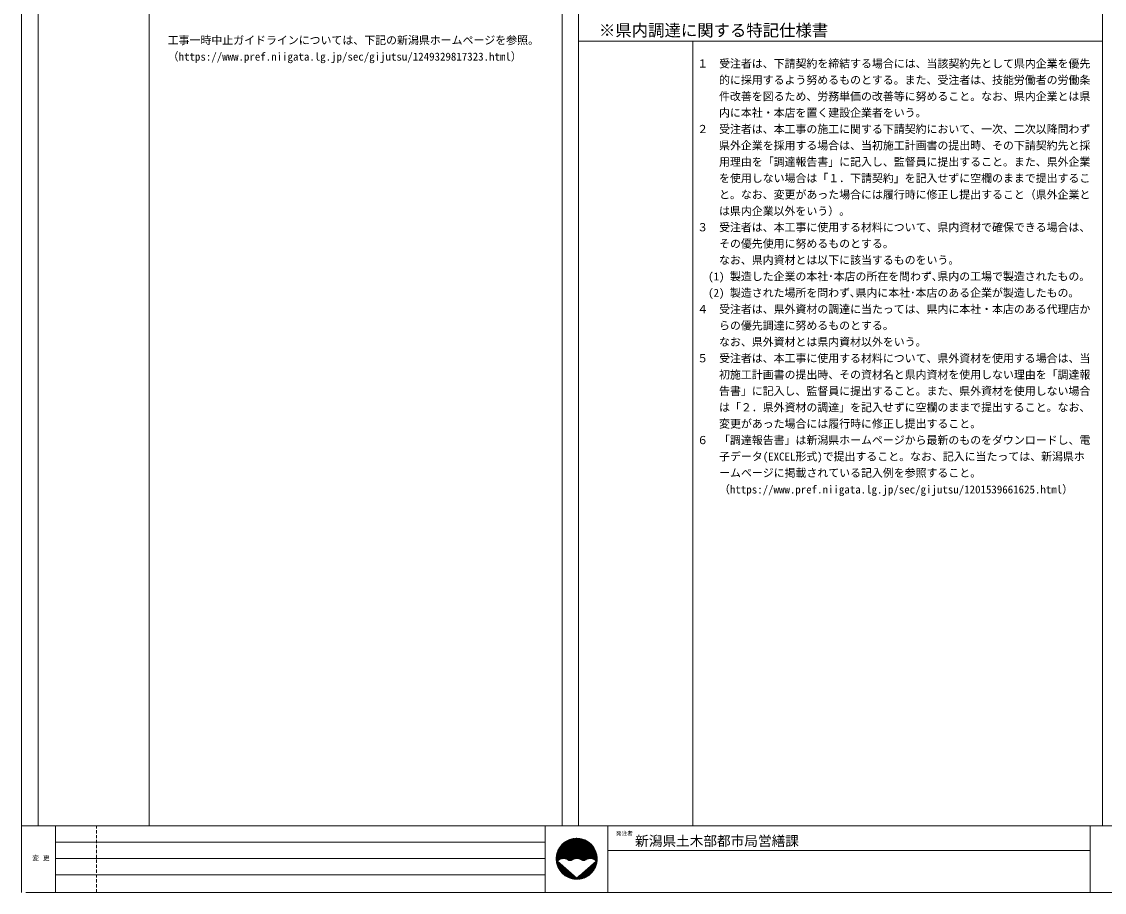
# Model space of a CAD drawing. Units: millimetres on the paper. Extents: x -413 to 392, y -286 to 328.
# Drawn here: x -399.7 to -3, y -285.6 to 33.5 of the extents above; entities that cross this region are included whole.
import ezdxf
from ezdxf.enums import TextEntityAlignment as Align

# ---------------------------------------------------------------- set-up
doc = ezdxf.new("R2010")
doc.units = ezdxf.units.MM
doc.linetypes.add('DASHED1', pattern=[1.8, 1.2, -0.6])
doc.layers.add('0-1', color=7, linetype='Continuous')
doc.layers.add('F-0', color=7, linetype='Continuous', lineweight=18)
doc.layers.add('F-F', color=5, linetype='Continuous', lineweight=9)
doc.styles.add('ＭＳ ゴシック', font='')
doc.styles.get('ＭＳ ゴシック').set_extended_font_data('MS Gothic')

msp = doc.modelspace()

# ---------------------------------------------------------------- linework, layer by layer
at = {"layer": 'F-0', "color": 4}
for p, q in [((-393.685, -261.166), (-393.685, 284.35)), ((-195.686, 284.35), (-195.686, -261.166)), ((-353.022, 120.85), (-353.022, -261.166)), ((-153.817, 26.35), (-153.817, -261.166))]:
    msp.add_line(p, q, dxfattribs=at)
at = {"layer": 'F-0'}
msp.add_line((-195.686, 26.35), (-3.686, 26.35), dxfattribs=at)
at = {"layer": 'F-F', "color": 7, "lineweight": 18}
for p, q in [((-399.685, -285.565), (-399.685, 284.35)), ((-201.686, 284.35), (-201.686, -261.166)), ((-3.686, 284.35), (-3.686, -261.166)), ((-398.185, -261.166), (-399.685, -261.166)), ((-398.185, -261.166), (392.314, -261.166)), ((-387.285, -285.565), (-387.285, -261.166)), ((-207.935, -285.565), (-207.935, -261.166)), ((-184.935, -285.565), (-184.935, -261.166)), ((-8.186, -285.565), (-8.186, -261.166)), ((-387.285, -267.166), (-207.935, -267.166)), ((-387.285, -273.165), (-207.935, -273.165)), ((-184.935, -270.166), (-8.186, -270.166)), ((-387.285, -279.166), (-207.935, -279.166)), ((392.314, -285.565), (-398.185, -285.565))]:
    msp.add_line(p, q, dxfattribs=at)
at = {"layer": 'F-F', "color": 7, "linetype": 'DASHED1', "lineweight": 18}
msp.add_line((-372.285, -285.565), (-372.285, -261.166), dxfattribs=at)
at = {"layer": 'F-F', "color": 4, "lineweight": 18}
msp.add_line((-353.022, -258.65), (-353.022, -261.166), dxfattribs=at)
at = {"layer": 'F-F'}
for p, q in [((-203.835, -273.274), (-196.327, -265.765)), ((-203.834, -273.414), (-196.187, -265.767)), ((-203.834, -273.132), (-196.469, -265.767)), ((-203.83, -273.552), (-196.049, -265.771)), ((-203.83, -272.986), (-196.615, -265.771)), ((-203.824, -273.687), (-195.914, -265.777)), ((-203.823, -272.838), (-196.763, -265.778)), ((-203.815, -273.819), (-195.782, -265.786)), ((-203.813, -272.686), (-196.915, -265.788)), ((-203.804, -273.95), (-195.651, -265.797)), ((-203.799, -272.531), (-197.07, -265.802)), ((-203.791, -274.079), (-195.522, -265.81)), ((-203.782, -272.372), (-197.229, -265.819)), ((-203.776, -274.205), (-195.396, -265.825)), ((-203.761, -272.21), (-197.391, -265.84)), ((-203.76, -274.33), (-195.271, -265.841)), ((-203.741, -274.452), (-195.148, -265.86)), ((-203.735, -272.042), (-197.558, -265.866)), ((-203.705, -271.871), (-197.73, -265.896)), ((-203.669, -271.693), (-197.908, -265.932)), ((-203.627, -271.51), (-198.091, -265.974)), ((-203.579, -271.321), (-198.28, -266.022)), ((-203.523, -271.123), (-198.478, -266.078)), ((-203.458, -270.917), (-198.684, -266.143)), ((-203.383, -270.701), (-198.9, -266.218)), ((-203.296, -270.472), (-199.129, -266.305)), ((-203.192, -270.227), (-199.374, -266.409)), ((-203.069, -269.962), (-199.639, -266.532)), ((-202.916, -269.668), (-199.933, -266.684)), ((-202.734, -273.587), (-195.027, -265.88)), ((-202.72, -269.331), (-200.27, -266.88)), ((-202.441, -268.91), (-200.691, -267.16)), ((-202.436, -273.43), (-194.908, -265.903)), ((-202.199, -273.335), (-194.791, -265.926)), ((-201.993, -273.271), (-194.674, -265.952)), ((-201.808, -273.227), (-194.56, -265.979)), ((-201.784, -268.111), (-201.49, -267.817)), ((-201.637, -273.197), (-194.447, -266.007)), ((-201.477, -273.179), (-194.336, -266.037)), ((-201.327, -273.17), (-194.225, -266.068)), ((-201.184, -273.168), (-194.117, -266.101)), ((-201.048, -273.173), (-194.009, -266.135)), ((-200.917, -273.184), (-193.904, -266.171)), ((-200.792, -273.2), (-193.799, -266.207)), ((-200.671, -273.221), (-193.695, -266.245)), ((-200.555, -273.246), (-193.593, -266.285)), ((-200.442, -273.275), (-193.492, -266.325)), ((-200.333, -273.307), (-193.393, -266.367)), ((-200.228, -273.343), (-193.294, -266.41)), ((-200.126, -273.383), (-193.197, -266.454)), ((-200.026, -273.425), (-193.1, -266.499)), ((-199.93, -273.47), (-193.005, -266.545)), ((-199.837, -273.518), (-192.911, -266.593)), ((-199.747, -273.569), (-192.818, -266.641)), ((-199.659, -273.623), (-192.727, -266.691)), ((-199.573, -273.679), (-192.636, -266.741)), ((-199.487, -273.734), (-192.546, -266.793)), ((-199.395, -273.784), (-192.457, -266.846)), ((-199.297, -273.827), (-192.37, -266.9)), ((-199.192, -273.864), (-192.283, -266.954)), ((-199.08, -273.893), (-192.198, -267.01)), ((-198.96, -273.914), (-192.113, -267.067)), ((-198.829, -273.925), (-192.029, -267.125)), ((-198.685, -273.922), (-191.947, -267.184)), ((-198.523, -273.902), (-191.865, -267.243)), ((-198.332, -273.852), (-191.784, -267.304)), ((-198.072, -273.734), (-191.705, -267.366)), ((-197.706, -273.509), (-191.626, -267.429)), ((-197.441, -273.385), (-191.548, -267.492)), ((-197.219, -273.305), (-191.471, -267.557)), ((-197.023, -273.25), (-191.395, -267.622)), ((-196.844, -273.213), (-191.32, -267.689)), ((-196.678, -273.188), (-191.246, -267.756)), ((-196.523, -273.174), (-191.173, -267.825)), ((-196.376, -273.168), (-191.101, -267.894)), ((-196.236, -273.17), (-191.03, -267.964)), ((-196.102, -273.177), (-190.96, -268.035)), ((-195.974, -273.19), (-190.891, -268.108)), ((-195.85, -273.209), (-190.822, -268.181)), ((-195.731, -273.231), (-190.755, -268.255)), ((-195.617, -273.258), (-190.689, -268.33)), ((-195.506, -273.288), (-190.623, -268.406)), ((-195.398, -273.322), (-190.558, -268.483)), ((-195.294, -273.36), (-190.495, -268.56)), ((-195.193, -273.4), (-190.432, -268.639)), ((-195.095, -273.444), (-190.371, -268.719)), ((-195.001, -273.49), (-190.31, -268.8)), ((-194.909, -273.54), (-190.25, -268.881)), ((-194.819, -273.592), (-190.192, -268.964)), ((-194.732, -273.646), (-190.134, -269.048)), ((-194.648, -273.703), (-190.077, -269.132)), ((-194.559, -273.756), (-190.021, -269.218)), ((-194.464, -273.803), (-189.967, -269.305)), ((-194.364, -273.843), (-189.913, -269.392)), ((-194.256, -273.877), (-189.86, -269.481)), ((-194.14, -273.903), (-189.809, -269.571)), ((-194.016, -273.92), (-189.758, -269.662)), ((-193.88, -273.925), (-189.708, -269.754)), ((-193.729, -273.916), (-189.66, -269.847)), ((-193.557, -273.885), (-189.613, -269.941)), ((-193.346, -273.815), (-189.566, -270.036)), ((-193.011, -273.622), (-189.521, -270.132)), ((-192.697, -273.449), (-189.477, -270.23)), ((-192.453, -273.347), (-189.434, -270.328)), ((-192.244, -273.279), (-189.393, -270.428)), ((-192.056, -273.232), (-189.352, -270.529)), ((-191.883, -273.201), (-189.313, -270.631)), ((-191.721, -273.181), (-189.275, -270.735)), ((-191.57, -273.171), (-189.239, -270.84)), ((-191.426, -273.168), (-189.203, -270.946)), ((-191.288, -273.172), (-189.169, -271.053)), ((-191.157, -273.182), (-189.137, -271.162)), ((-191.031, -273.198), (-189.105, -271.272)), ((-190.909, -273.218), (-189.075, -271.384)), ((-190.792, -273.242), (-189.047, -271.497)), ((-190.679, -273.27), (-189.02, -271.611)), ((-190.57, -273.302), (-188.995, -271.727)), ((-190.464, -273.338), (-188.971, -271.845)), ((-190.361, -273.376), (-188.949, -271.964)), ((-190.262, -273.418), (-188.929, -272.085)), ((-190.165, -273.463), (-188.91, -272.208)), ((-190.071, -273.511), (-188.894, -272.333)), ((-189.98, -273.561), (-188.879, -272.46)), ((-189.892, -273.614), (-188.866, -272.588)), ((-189.807, -273.67), (-188.855, -272.719)), ((-189.723, -273.729), (-188.847, -272.852)), ((-189.643, -273.789), (-188.841, -272.987)), ((-189.565, -273.853), (-188.837, -273.125)), ((-189.489, -273.919), (-188.835, -273.265)), ((-189.416, -273.987), (-188.837, -273.408)), ((-189.345, -274.057), (-188.841, -273.553)), ((-203.721, -274.573), (-203.373, -274.226)), ((-203.698, -274.693), (-203.297, -274.291)), ((-203.675, -274.81), (-203.221, -274.357)), ((-203.649, -274.926), (-203.146, -274.423)), ((-203.622, -275.041), (-203.07, -274.489)), ((-203.594, -275.154), (-202.995, -274.555)), ((-203.564, -275.265), (-202.919, -274.62)), ((-203.533, -275.375), (-202.843, -274.686)), ((-203.5, -275.484), (-202.768, -274.752)), ((-203.466, -275.591), (-202.692, -274.818)), ((-203.43, -275.697), (-202.616, -274.883)), ((-203.393, -275.802), (-202.541, -274.949)), ((-203.355, -275.905), (-202.465, -275.015)), ((-203.316, -276.008), (-202.389, -275.081)), ((-203.276, -276.109), (-202.314, -275.147)), ((-203.234, -276.208), (-202.238, -275.212)), ((-203.191, -276.307), (-202.162, -275.278)), ((-203.147, -276.404), (-202.087, -275.344)), ((-203.102, -276.5), (-202.011, -275.41)), ((-203.056, -276.596), (-201.936, -275.475)), ((-203.008, -276.69), (-201.86, -275.541)), ((-202.96, -276.782), (-201.784, -275.607)), ((-202.91, -276.874), (-201.709, -275.673)), ((-202.859, -276.965), (-201.633, -275.739)), ((-202.808, -277.055), (-201.557, -275.804)), ((-202.755, -277.144), (-201.482, -275.87)), ((-202.701, -277.231), (-201.406, -275.936)), ((-202.646, -277.318), (-201.33, -276.002)), ((-202.591, -277.403), (-201.255, -276.068)), ((-202.534, -277.488), (-201.179, -276.133)), ((-202.476, -277.572), (-201.103, -276.199)), ((-202.417, -277.654), (-201.028, -276.265)), ((-202.357, -277.736), (-200.952, -276.331)), ((-202.297, -277.817), (-200.877, -276.396)), ((-202.235, -277.896), (-200.801, -276.462)), ((-202.172, -277.975), (-200.725, -276.528)), ((-202.109, -278.053), (-200.65, -276.594)), ((-202.044, -278.13), (-200.574, -276.66)), ((-201.979, -278.206), (-200.498, -276.725)), ((-201.912, -278.281), (-200.423, -276.791)), ((-201.845, -278.355), (-200.347, -276.857)), ((-201.776, -278.428), (-200.271, -276.923)), ((-201.707, -278.5), (-200.196, -276.988)), ((-201.637, -278.571), (-200.12, -277.054)), ((-201.566, -278.641), (-200.044, -277.12)), ((-201.493, -278.71), (-199.969, -277.186)), ((-201.42, -278.779), (-199.893, -277.252)), ((-201.346, -278.846), (-199.818, -277.317)), ((-201.271, -278.912), (-199.742, -277.383)), ((-201.195, -278.978), (-199.666, -277.449)), ((-201.118, -279.042), (-199.591, -277.515)), ((-201.041, -279.106), (-199.515, -277.58)), ((-200.962, -279.169), (-199.439, -277.646)), ((-196.336, -280.765), (-193.118, -277.548)), ((-196.193, -280.764), (-192.034, -276.604)), ((-196.048, -280.76), (-190.949, -275.661)), ((-195.899, -280.753), (-189.864, -274.718)), ((-195.747, -280.742), (-188.859, -273.854)), ((-195.592, -280.729), (-188.872, -274.009)), ((-195.433, -280.711), (-188.89, -274.168)), ((-195.27, -280.689), (-188.912, -274.331)), ((-195.103, -280.663), (-188.937, -274.498)), ((-194.93, -280.633), (-188.968, -274.67)), ((-194.753, -280.597), (-189.004, -274.848)), ((-194.57, -280.555), (-189.046, -275.031)), ((-194.379, -280.506), (-189.095, -275.221)), ((-194.182, -280.45), (-189.151, -275.419)), ((-193.975, -280.384), (-189.217, -275.626)), ((-193.758, -280.309), (-189.292, -275.843)), ((-193.528, -280.22), (-189.381, -276.073)), ((-193.282, -280.116), (-189.485, -276.319)), ((-193.016, -279.991), (-189.61, -276.585)), ((-192.72, -279.837), (-189.764, -276.881)), ((-192.379, -279.637), (-189.964, -277.221)), ((-191.952, -279.351), (-190.25, -277.649)), ((-189.277, -274.13), (-188.848, -273.702)), ((-200.882, -279.23), (-199.364, -277.712)), ((-200.801, -279.291), (-199.288, -277.778)), ((-200.72, -279.351), (-199.212, -277.844)), ((-200.637, -279.409), (-199.137, -277.909)), ((-200.553, -279.467), (-199.061, -277.975)), ((-200.469, -279.524), (-198.985, -278.041)), ((-200.383, -279.58), (-198.91, -278.107)), ((-200.296, -279.634), (-198.834, -278.172)), ((-200.208, -279.688), (-198.759, -278.238)), ((-200.12, -279.741), (-198.683, -278.304)), ((-200.03, -279.792), (-198.607, -278.37)), ((-199.939, -279.843), (-198.532, -278.436)), ((-199.847, -279.893), (-198.456, -278.501)), ((-199.754, -279.941), (-198.38, -278.567)), ((-199.66, -279.988), (-198.305, -278.633)), ((-199.565, -280.035), (-198.229, -278.699)), ((-199.469, -280.08), (-198.153, -278.764)), ((-199.371, -280.124), (-198.078, -278.83)), ((-199.273, -280.166), (-198.002, -278.896)), ((-199.173, -280.208), (-197.927, -278.962)), ((-199.072, -280.248), (-197.851, -279.028)), ((-198.97, -280.288), (-197.775, -279.093)), ((-198.866, -280.326), (-197.7, -279.159)), ((-198.761, -280.362), (-197.624, -279.225)), ((-198.655, -280.398), (-197.548, -279.291)), ((-198.548, -280.432), (-197.473, -279.357)), ((-198.439, -280.464), (-197.397, -279.422)), ((-198.329, -280.496), (-197.321, -279.488)), ((-198.217, -280.526), (-197.246, -279.554)), ((-198.104, -280.554), (-197.17, -279.62)), ((-197.99, -280.581), (-197.094, -279.685)), ((-197.874, -280.606), (-197.019, -279.751)), ((-197.756, -280.63), (-196.943, -279.817)), ((-197.637, -280.652), (-196.868, -279.883)), ((-197.515, -280.672), (-196.792, -279.949)), ((-197.393, -280.691), (-196.716, -280.014)), ((-197.268, -280.707), (-196.641, -280.08)), ((-197.141, -280.722), (-196.565, -280.146)), ((-197.013, -280.735), (-196.489, -280.212)), ((-196.882, -280.746), (-196.414, -280.277)), ((-196.749, -280.754), (-196.338, -280.343)), ((-196.614, -280.76), (-195.288, -279.435)), ((-196.476, -280.764), (-194.203, -278.491))]:
    msp.add_line(p, q, dxfattribs=at)
msp.add_lwpolyline([(-203.433, -274.174), (-196.335, -280.345), (-189.238, -274.174)], dxfattribs=at)
msp.add_circle((-196.335, -273.265), 7.5, dxfattribs=at)
for centre, radius, start, end in [((-201.225, -276.093), 2.925, 54.9904, 138.98872), ((-198.78, -272.523), 1.403, 236.8522, 305.66466), ((-196.335, -276.093), 2.925, 54.9904, 123.80286), ((-193.89, -272.523), 1.403, 236.8522, 305.66466), ((-191.445, -276.093), 2.925, 41.01126, 123.80286)]:
    msp.add_arc(centre, radius, start, end, dxfattribs=at)

# ---------------------------------------------------------------- texts
at = {"layer": '0-1', "style": 'ＭＳ ゴシック'}
for s, height, p in [('※県内調達に関する特記仕様書', 4.399, (-188.186, 26.85)), ('\u3000工事一時中止ガイドラインについては、下記の新潟県ホームページを参照。', 2.933, (-350.185, 24.372)), ('\u3000（https://www.pref.niigata.lg.jp/sec/gijutsu/1249329817323.html）', 2.933, (-350.185, 18.372)), ('１\u3000受注者は、下請契約を締結する場合には、当該契約先として県内企業を優先', 2.933, (-152.186, 15.797)), ('\u3000\u3000的に採用するよう努めるものとする。また、受注者は、技能労働者の労働条', 2.933, (-152.186, 9.797)), ('\u3000\u3000件改善を図るため、労務単価の改善等に努めること。なお、県内企業とは県', 2.933, (-152.186, 3.797)), ('\u3000\u3000内に本社・本店を置く建設企業者をいう。', 2.933, (-152.186, -2.203)), ('２\u3000受注者は、本工事の施工に関する下請契約において、一次、二次以降問わず', 2.933, (-152.186, -8.203)), ('\u3000\u3000県外企業を採用する場合は、当初施工計画書の提出時、その下請契約先と採', 2.933, (-152.186, -14.203)), ('\u3000\u3000用理由を「調達報告書」に記入し、監督員に提出すること。また、県外企業', 2.933, (-152.186, -20.203)), ('\u3000\u3000を使用しない場合は「１．下請契約」を記入せずに空欄のままで提出するこ', 2.933, (-152.186, -26.203)), ('\u3000\u3000と。なお、変更があった場合には履行時に修正し提出すること（県外企業と', 2.933, (-152.186, -32.203)), ('\u3000\u3000は県内企業以外をいう）。', 2.933, (-152.186, -38.239)), ('３\u3000受注者は、本工事に使用する材料について、県内資材で確保できる場合は、', 2.933, (-152.186, -44.188)), ('\u3000\u3000その優先使用に努めるものとする。', 2.933, (-152.186, -50.188)), ('\u3000\u3000なお、県内資材とは以下に該当するものをいう。', 2.933, (-152.186, -56.188)), ('\u3000(1) 製造した企業の本社･本店の所在を問わず､県内の工場で製造されたもの｡', 2.933, (-152.186, -62.188)), ('\u3000(2) 製造された場所を問わず､県内に本社･本店のある企業が製造したもの｡', 2.933, (-152.186, -68.188)), ('４\u3000受注者は、県外資材の調達に当たっては、県内に本社・本店のある代理店か', 2.933, (-152.186, -74.188)), ('\u3000\u3000らの優先調達に努めるものとする。', 2.933, (-152.186, -80.188)), ('\u3000\u3000なお、県外資材とは県内資材以外をいう。', 2.933, (-152.186, -86.188)), ('５\u3000受注者は、本工事に使用する材料について、県外資材を使用する場合は、当', 2.933, (-152.186, -92.188)), ('\u3000\u3000初施工計画書の提出時、その資材名と県内資材を使用しない理由を「調達報', 2.933, (-152.186, -98.188)), ('\u3000\u3000告書」に記入し、監督員に提出すること。また、県外資材を使用しない場合', 2.933, (-152.186, -104.188)), ('\u3000\u3000は「２．県外資材の調達」を記入せずに空欄のままで提出すること。なお、', 2.933, (-152.186, -110.188)), ('\u3000\u3000変更があった場合には履行時に修正し提出すること。', 2.933, (-152.186, -116.188)), ('６\u3000「調達報告書」は新潟県ホームページから最新のものをダウンロードし、電', 2.933, (-152.186, -122.188)), ('\u3000\u3000子データ(EXCEL形式)で提出すること。なお、記入に当たっては、新潟県ホ', 2.933, (-152.186, -128.188)), ('\u3000\u3000ームページに掲載されている記入例を参照すること。', 2.933, (-152.186, -134.188)), ('\u3000\u3000（https://www.pref.niigata.lg.jp/sec/gijutsu/1201539661625.html）', 2.933, (-152.186, -140.264)), ('\u3000\u3000（https://www.pref.niigata.lg.jp/sec/gijutsu/1201539661625.html）', 2.933, (-152.186, -140.264)), ('\u3000\u3000（https://www.pref.niigata.lg.jp/sec/gijutsu/1201539661625.html）', 2.933, (-152.186, -140.264))]:
    msp.add_text(s, height=height, dxfattribs=at).set_placement(p, align=Align.BOTTOM_LEFT)
at = {"layer": 'F-F', "color": 7, "style": 'ＭＳ ゴシック'}
for s, height, p in [('発注者', 1.466, (-181.935, -265.166)), ('新潟県土木部都市局営繕課', 3.666, (-174.935, -269.666))]:
    msp.add_text(s, height=height, dxfattribs=at).set_placement(p, align=Align.BOTTOM_LEFT)
at = {"layer": 'F-F', "color": 7, "style": 'ＭＳ ゴシック', "width": 0.95}
msp.add_text('変 更', height=1.833, dxfattribs=at).set_placement((-395.785, -274.415), align=Align.BOTTOM_LEFT)

doc.saveas('drawing.dxf')
